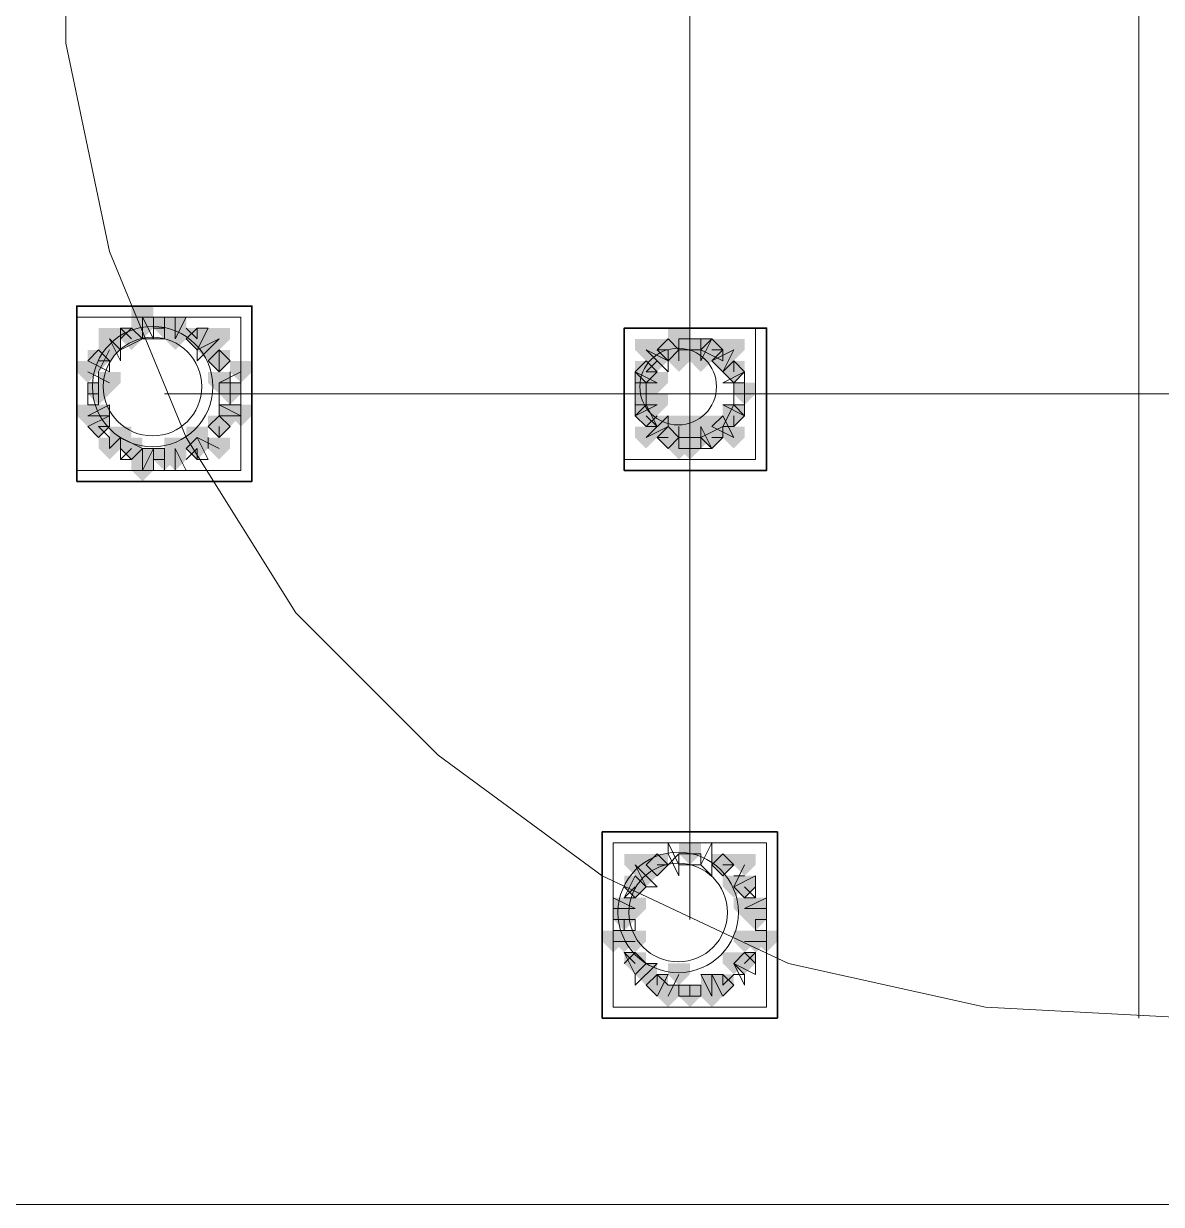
# Model space of a CAD drawing. Header units: millimetres. Extents: x 2315 to 4619, y 1334 to 1897.
# Drawn here: x 3759.81 to 3766.15, y 1534.67 to 1541.26 of the extents above; entities that cross this region are included whole.
import ezdxf

# ---------------------------------------------------------------- set-up
doc = ezdxf.new("R2010")
doc.units = ezdxf.units.MM
doc.linetypes.add('PDF_IMPORT', pattern=[1, 0.8, -0.2])
for name, color, linetype, true_color in [('PDF_10', 7, 'Continuous', 0x00b85c), ('PDF_AXIS', 7, 'Continuous', 0x00b85c), ('PDF_柱构件', 7, 'Continuous', 0x00b85c), ('PDF_转运站初步方案', 7, 'Continuous', 0x00b85c)]:
    doc.layers.add(name, color=color, linetype=linetype, true_color=true_color)
doc.layers.add('PDF_中心线层', color=1, linetype='Continuous')
doc.layers.add('PDF_粗实线层', color=7, linetype='Continuous')

msp = doc.modelspace()

# ---------------------------------------------------------------- hatches: boundary and pattern name
at = {"layer": 'PDF_10', "transparency": 33554559}
for points in [[(3760.5911, 1539.6195), (3760.53, 1539.6195), (3760.53, 1539.5584), (3760.5911, 1539.4974), (3760.6522, 1539.5584), (3760.6522, 1539.6195)], [(3760.5911, 1539.6195), (3760.53, 1539.6195), (3760.53, 1539.5584), (3760.5911, 1539.4974), (3760.6522, 1539.5584), (3760.6522, 1539.6195)], [(3760.5911, 1539.6195), (3760.53, 1539.6195), (3760.53, 1539.5584), (3760.5911, 1539.4974), (3760.6522, 1539.5584), (3760.6522, 1539.6195)], [(3760.4078, 1539.5584), (3760.3467, 1539.5584), (3760.3467, 1539.4974), (3760.4078, 1539.4363), (3760.4689, 1539.4974), (3760.4689, 1539.5584)], [(3760.4078, 1539.5584), (3760.3467, 1539.5584), (3760.3467, 1539.4974), (3760.4078, 1539.4363), (3760.4689, 1539.4974), (3760.4689, 1539.5584)], [(3760.7743, 1539.5584), (3760.7132, 1539.5584), (3760.7132, 1539.4974), (3760.7743, 1539.4363), (3760.8354, 1539.4974), (3760.8354, 1539.5584)], [(3760.7743, 1539.5584), (3760.7132, 1539.5584), (3760.7132, 1539.4974), (3760.7743, 1539.4363), (3760.8354, 1539.4974), (3760.8354, 1539.5584)], [(3763.4008, 1539.4974), (3763.3397, 1539.4974), (3763.3397, 1539.4363), (3763.4008, 1539.3752), (3763.4619, 1539.4363), (3763.4619, 1539.4974)], [(3763.4008, 1539.4974), (3763.3397, 1539.4974), (3763.3397, 1539.4363), (3763.4008, 1539.3752), (3763.4619, 1539.4363), (3763.4619, 1539.4974)], [(3763.523, 1539.4974), (3763.4619, 1539.4974), (3763.4619, 1539.4363), (3763.523, 1539.3752), (3763.584, 1539.4363), (3763.584, 1539.4974)], [(3763.523, 1539.4974), (3763.4619, 1539.4974), (3763.4619, 1539.4363), (3763.523, 1539.3752), (3763.584, 1539.4363), (3763.584, 1539.4974)], [(3763.6451, 1539.4974), (3763.584, 1539.4974), (3763.584, 1539.4363), (3763.6451, 1539.3752), (3763.7062, 1539.4363), (3763.7062, 1539.4974)], [(3763.6451, 1539.4974), (3763.584, 1539.4974), (3763.584, 1539.4363), (3763.6451, 1539.3752), (3763.7062, 1539.4363), (3763.7062, 1539.4974)], [(3760.2246, 1539.4363), (3760.1635, 1539.4363), (3760.1635, 1539.3752), (3760.2246, 1539.3141), (3760.2857, 1539.3752), (3760.2857, 1539.4363)], [(3760.2246, 1539.4363), (3760.1635, 1539.4363), (3760.1635, 1539.3752), (3760.2246, 1539.3141), (3760.2857, 1539.3752), (3760.2857, 1539.4363)], [(3760.8965, 1539.4363), (3760.8354, 1539.4363), (3760.8354, 1539.3752), (3760.8965, 1539.3141), (3760.9576, 1539.3752), (3760.9576, 1539.4363)], [(3760.8965, 1539.4363), (3760.8354, 1539.4363), (3760.8354, 1539.3752), (3760.8965, 1539.3141), (3760.9576, 1539.3752), (3760.9576, 1539.4363)], [(3760.8965, 1539.4363), (3760.8354, 1539.4363), (3760.8354, 1539.3752), (3760.8965, 1539.3141), (3760.9576, 1539.3752), (3760.9576, 1539.4363)], [(3763.2786, 1539.3752), (3763.2176, 1539.3752), (3763.2176, 1539.3141), (3763.2786, 1539.253), (3763.3397, 1539.3141), (3763.3397, 1539.3752)], [(3763.2786, 1539.3752), (3763.2176, 1539.3752), (3763.2176, 1539.3141), (3763.2786, 1539.253), (3763.3397, 1539.3141), (3763.3397, 1539.3752)], [(3763.7673, 1539.3752), (3763.7062, 1539.3752), (3763.7062, 1539.3141), (3763.7673, 1539.253), (3763.8284, 1539.3141), (3763.8284, 1539.3752)], [(3763.7673, 1539.3752), (3763.7062, 1539.3752), (3763.7062, 1539.3141), (3763.7673, 1539.253), (3763.8284, 1539.3141), (3763.8284, 1539.3752)], [(3763.7673, 1539.3752), (3763.7062, 1539.3752), (3763.7062, 1539.3141), (3763.7673, 1539.253), (3763.8284, 1539.3141), (3763.8284, 1539.3752)], [(3760.2246, 1539.253), (3760.1635, 1539.253), (3760.1635, 1539.192), (3760.2246, 1539.1309), (3760.2857, 1539.192), (3760.2857, 1539.253)], [(3760.2246, 1539.253), (3760.1635, 1539.253), (3760.1635, 1539.192), (3760.2246, 1539.1309), (3760.2857, 1539.192), (3760.2857, 1539.253)], [(3760.9576, 1539.253), (3760.8965, 1539.253), (3760.8965, 1539.192), (3760.9576, 1539.1309), (3761.0186, 1539.192), (3761.0186, 1539.253)], [(3760.9576, 1539.253), (3760.8965, 1539.253), (3760.8965, 1539.192), (3760.9576, 1539.1309), (3761.0186, 1539.192), (3761.0186, 1539.253)], [(3763.2786, 1539.253), (3763.2176, 1539.253), (3763.2176, 1539.192), (3763.2786, 1539.1309), (3763.3397, 1539.192), (3763.3397, 1539.253)], [(3763.2786, 1539.253), (3763.2176, 1539.253), (3763.2176, 1539.192), (3763.2786, 1539.1309), (3763.3397, 1539.192), (3763.3397, 1539.253)], [(3763.8284, 1539.253), (3763.7673, 1539.253), (3763.7673, 1539.192), (3763.8284, 1539.1309), (3763.8895, 1539.192), (3763.8895, 1539.253)], [(3763.8284, 1539.253), (3763.7673, 1539.253), (3763.7673, 1539.192), (3763.8284, 1539.1309), (3763.8895, 1539.192), (3763.8895, 1539.253)], [(3763.2786, 1539.1309), (3763.2176, 1539.1309), (3763.2176, 1539.0698), (3763.2786, 1539.0087), (3763.3397, 1539.0698), (3763.3397, 1539.1309)], [(3763.2786, 1539.1309), (3763.2176, 1539.1309), (3763.2176, 1539.0698), (3763.2786, 1539.0087), (3763.3397, 1539.0698), (3763.3397, 1539.1309)], [(3763.7673, 1539.1309), (3763.7062, 1539.1309), (3763.7062, 1539.0698), (3763.7673, 1539.0087), (3763.8284, 1539.0698), (3763.8284, 1539.1309)], [(3763.7673, 1539.1309), (3763.7062, 1539.1309), (3763.7062, 1539.0698), (3763.7673, 1539.0087), (3763.8284, 1539.0698), (3763.8284, 1539.1309)], [(3760.2246, 1539.0698), (3760.1635, 1539.0698), (3760.1635, 1539.0087), (3760.2246, 1538.9476), (3760.2857, 1539.0087), (3760.2857, 1539.0698)], [(3760.2246, 1539.0698), (3760.1635, 1539.0698), (3760.1635, 1539.0087), (3760.2246, 1538.9476), (3760.2857, 1539.0087), (3760.2857, 1539.0698)], [(3760.8965, 1539.0698), (3760.8354, 1539.0698), (3760.8354, 1539.0087), (3760.8965, 1538.9476), (3760.9576, 1539.0087), (3760.9576, 1539.0698)], [(3760.8965, 1539.0698), (3760.8354, 1539.0698), (3760.8354, 1539.0087), (3760.8965, 1538.9476), (3760.9576, 1539.0087), (3760.9576, 1539.0698)], [(3760.8965, 1539.0698), (3760.8354, 1539.0698), (3760.8354, 1539.0087), (3760.8965, 1538.9476), (3760.9576, 1539.0087), (3760.9576, 1539.0698)], [(3763.4008, 1539.0087), (3763.3397, 1539.0087), (3763.3397, 1538.9476), (3763.4008, 1538.8866), (3763.4619, 1538.9476), (3763.4619, 1539.0087)], [(3763.4008, 1539.0087), (3763.3397, 1539.0087), (3763.3397, 1538.9476), (3763.4008, 1538.8866), (3763.4619, 1538.9476), (3763.4619, 1539.0087)], [(3763.4008, 1539.0087), (3763.3397, 1539.0087), (3763.3397, 1538.9476), (3763.4008, 1538.8866), (3763.4619, 1538.9476), (3763.4619, 1539.0087)], [(3763.6451, 1539.0087), (3763.584, 1539.0087), (3763.584, 1538.9476), (3763.6451, 1538.8866), (3763.7062, 1538.9476), (3763.7062, 1539.0087)], [(3763.6451, 1539.0087), (3763.584, 1539.0087), (3763.584, 1538.9476), (3763.6451, 1538.8866), (3763.7062, 1538.9476), (3763.7062, 1539.0087)], [(3760.4078, 1538.9476), (3760.3467, 1538.9476), (3760.3467, 1538.8866), (3760.4078, 1538.8255), (3760.4689, 1538.8866), (3760.4689, 1538.9476)], [(3760.4078, 1538.9476), (3760.3467, 1538.9476), (3760.3467, 1538.8866), (3760.4078, 1538.8255), (3760.4689, 1538.8866), (3760.4689, 1538.9476)], [(3760.7743, 1538.9476), (3760.7132, 1538.9476), (3760.7132, 1538.8866), (3760.7743, 1538.8255), (3760.8354, 1538.8866), (3760.8354, 1538.9476)], [(3760.7743, 1538.9476), (3760.7132, 1538.9476), (3760.7132, 1538.8866), (3760.7743, 1538.8255), (3760.8354, 1538.8866), (3760.8354, 1538.9476)], [(3763.523, 1538.9476), (3763.4619, 1538.9476), (3763.4619, 1538.8866), (3763.523, 1538.8255), (3763.584, 1538.8866), (3763.584, 1538.9476)], [(3763.523, 1538.9476), (3763.4619, 1538.9476), (3763.4619, 1538.8866), (3763.523, 1538.8255), (3763.584, 1538.8866), (3763.584, 1538.9476)], [(3760.5911, 1538.8866), (3760.53, 1538.8866), (3760.53, 1538.8255), (3760.5911, 1538.7644), (3760.6522, 1538.8255), (3760.6522, 1538.8866)], [(3760.5911, 1538.8866), (3760.53, 1538.8866), (3760.53, 1538.8255), (3760.5911, 1538.7644), (3760.6522, 1538.8255), (3760.6522, 1538.8866)], [(3763.3397, 1536.6265), (3763.2786, 1536.6265), (3763.2786, 1536.5655), (3763.3397, 1536.5044), (3763.4008, 1536.5655), (3763.4008, 1536.6265)], [(3763.3397, 1536.6265), (3763.2786, 1536.6265), (3763.2786, 1536.5655), (3763.3397, 1536.5044), (3763.4008, 1536.5655), (3763.4008, 1536.6265)], [(3763.3397, 1536.6265), (3763.2786, 1536.6265), (3763.2786, 1536.5655), (3763.3397, 1536.5044), (3763.4008, 1536.5655), (3763.4008, 1536.6265)], [(3763.523, 1536.6876), (3763.4619, 1536.6876), (3763.4619, 1536.6265), (3763.523, 1536.5655), (3763.584, 1536.6265), (3763.584, 1536.6876)], [(3763.523, 1536.6876), (3763.4619, 1536.6876), (3763.4619, 1536.6265), (3763.523, 1536.5655), (3763.584, 1536.6265), (3763.584, 1536.6876)], [(3763.7062, 1536.6265), (3763.6451, 1536.6265), (3763.6451, 1536.5655), (3763.7062, 1536.5044), (3763.7673, 1536.5655), (3763.7673, 1536.6265)], [(3763.7062, 1536.6265), (3763.6451, 1536.6265), (3763.6451, 1536.5655), (3763.7062, 1536.5044), (3763.7673, 1536.5655), (3763.7673, 1536.6265)], [(3763.7062, 1536.6265), (3763.6451, 1536.6265), (3763.6451, 1536.5655), (3763.7062, 1536.5044), (3763.7673, 1536.5655), (3763.7673, 1536.6265)], [(3763.2176, 1536.5044), (3763.1565, 1536.5044), (3763.1565, 1536.4433), (3763.2176, 1536.3822), (3763.2786, 1536.4433), (3763.2786, 1536.5044)], [(3763.2176, 1536.5044), (3763.1565, 1536.5044), (3763.1565, 1536.4433), (3763.2176, 1536.3822), (3763.2786, 1536.4433), (3763.2786, 1536.5044)], [(3763.8284, 1536.5044), (3763.7673, 1536.5044), (3763.7673, 1536.4433), (3763.8284, 1536.3822), (3763.8895, 1536.4433), (3763.8895, 1536.5044)], [(3763.8284, 1536.5044), (3763.7673, 1536.5044), (3763.7673, 1536.4433), (3763.8284, 1536.3822), (3763.8895, 1536.4433), (3763.8895, 1536.5044)], [(3763.1565, 1536.3211), (3763.0954, 1536.3211), (3763.0954, 1536.2601), (3763.1565, 1536.199), (3763.2176, 1536.2601), (3763.2176, 1536.3211)], [(3763.1565, 1536.3211), (3763.0954, 1536.3211), (3763.0954, 1536.2601), (3763.1565, 1536.199), (3763.2176, 1536.2601), (3763.2176, 1536.3211)], [(3763.1565, 1536.3211), (3763.0954, 1536.3211), (3763.0954, 1536.2601), (3763.1565, 1536.199), (3763.2176, 1536.2601), (3763.2176, 1536.3211)], [(3763.8895, 1536.3211), (3763.8284, 1536.3211), (3763.8284, 1536.2601), (3763.8895, 1536.199), (3763.9505, 1536.2601), (3763.9505, 1536.3211)], [(3763.8895, 1536.3211), (3763.8284, 1536.3211), (3763.8284, 1536.2601), (3763.8895, 1536.199), (3763.9505, 1536.2601), (3763.9505, 1536.3211)], [(3763.2176, 1536.0768), (3763.1565, 1536.0768), (3763.1565, 1536.0157), (3763.2176, 1535.9547), (3763.2786, 1536.0157), (3763.2786, 1536.0768)], [(3763.2176, 1536.0768), (3763.1565, 1536.0768), (3763.1565, 1536.0157), (3763.2176, 1535.9547), (3763.2786, 1536.0157), (3763.2786, 1536.0768)], [(3763.8284, 1536.0768), (3763.7673, 1536.0768), (3763.7673, 1536.0157), (3763.8284, 1535.9547), (3763.8895, 1536.0157), (3763.8895, 1536.0768)], [(3763.8284, 1536.0768), (3763.7673, 1536.0768), (3763.7673, 1536.0157), (3763.8284, 1535.9547), (3763.8895, 1536.0157), (3763.8895, 1536.0768)], [(3763.3397, 1535.9547), (3763.2786, 1535.9547), (3763.2786, 1535.8936), (3763.3397, 1535.8325), (3763.4008, 1535.8936), (3763.4008, 1535.9547)], [(3763.3397, 1535.9547), (3763.2786, 1535.9547), (3763.2786, 1535.8936), (3763.3397, 1535.8325), (3763.4008, 1535.8936), (3763.4008, 1535.9547)], [(3763.7062, 1535.9547), (3763.6451, 1535.9547), (3763.6451, 1535.8936), (3763.7062, 1535.8325), (3763.7673, 1535.8936), (3763.7673, 1535.9547)], [(3763.7062, 1535.9547), (3763.6451, 1535.9547), (3763.6451, 1535.8936), (3763.7062, 1535.8325), (3763.7673, 1535.8936), (3763.7673, 1535.9547)], [(3763.523, 1535.8936), (3763.4619, 1535.8936), (3763.4619, 1535.8325), (3763.523, 1535.7714), (3763.584, 1535.8325), (3763.584, 1535.8936)], [(3763.523, 1535.8936), (3763.4619, 1535.8936), (3763.4619, 1535.8325), (3763.523, 1535.7714), (3763.584, 1535.8325), (3763.584, 1535.8936)]]:
    msp.add_hatch(color=6, dxfattribs=at).paths.add_polyline_path(points)
at = {"layer": 'PDF_柱构件', "transparency": 33554559}
for points in [[(3760.4689, 1539.6806), (3760.4078, 1539.6806), (3760.4078, 1539.6195), (3760.4689, 1539.5584), (3760.53, 1539.6195), (3760.53, 1539.6806)], [(3760.4689, 1539.6195), (3760.4078, 1539.6195), (3760.4078, 1539.5584), (3760.4689, 1539.4974), (3760.53, 1539.5584), (3760.53, 1539.6195)], [(3760.6522, 1539.6195), (3760.5911, 1539.6195), (3760.5911, 1539.5584), (3760.6522, 1539.4974), (3760.7132, 1539.5584), (3760.7132, 1539.6195)], [(3760.2857, 1539.5584), (3760.2246, 1539.5584), (3760.2246, 1539.4974), (3760.2857, 1539.4363), (3760.3467, 1539.4974), (3760.3467, 1539.5584)], [(3760.6522, 1539.5584), (3760.5911, 1539.5584), (3760.5911, 1539.4974), (3760.6522, 1539.4363), (3760.7132, 1539.4974), (3760.7132, 1539.5584)], [(3760.8965, 1539.5584), (3760.8354, 1539.5584), (3760.8354, 1539.4974), (3760.8965, 1539.4363), (3760.9576, 1539.4974), (3760.9576, 1539.5584)], [(3763.4619, 1539.5584), (3763.4008, 1539.5584), (3763.4008, 1539.4974), (3763.4619, 1539.4363), (3763.523, 1539.4974), (3763.523, 1539.5584)], [(3760.2857, 1539.4974), (3760.2246, 1539.4974), (3760.2246, 1539.4363), (3760.2857, 1539.3752), (3760.3467, 1539.4363), (3760.3467, 1539.4974)], [(3760.8354, 1539.4974), (3760.7743, 1539.4974), (3760.7743, 1539.4363), (3760.8354, 1539.3752), (3760.8965, 1539.4363), (3760.8965, 1539.4974)], [(3763.2786, 1539.4974), (3763.2176, 1539.4974), (3763.2176, 1539.4363), (3763.2786, 1539.3752), (3763.3397, 1539.4363), (3763.3397, 1539.4974)], [(3763.4619, 1539.4974), (3763.4008, 1539.4974), (3763.4008, 1539.4363), (3763.4619, 1539.3752), (3763.523, 1539.4363), (3763.523, 1539.4974)], [(3763.584, 1539.4974), (3763.523, 1539.4974), (3763.523, 1539.4363), (3763.584, 1539.3752), (3763.6451, 1539.4363), (3763.6451, 1539.4974)], [(3763.7673, 1539.4974), (3763.7062, 1539.4974), (3763.7062, 1539.4363), (3763.7673, 1539.3752), (3763.8284, 1539.4363), (3763.8284, 1539.4974)], [(3763.3397, 1539.4363), (3763.2786, 1539.4363), (3763.2786, 1539.3752), (3763.3397, 1539.3141), (3763.4008, 1539.3752), (3763.4008, 1539.4363)], [(3763.4619, 1539.4363), (3763.4008, 1539.4363), (3763.4008, 1539.3752), (3763.4619, 1539.3141), (3763.523, 1539.3752), (3763.523, 1539.4363)], [(3763.584, 1539.4363), (3763.523, 1539.4363), (3763.523, 1539.3752), (3763.584, 1539.3141), (3763.6451, 1539.3752), (3763.6451, 1539.4363)], [(3763.7062, 1539.4363), (3763.6451, 1539.4363), (3763.6451, 1539.3752), (3763.7062, 1539.3141), (3763.7673, 1539.3752), (3763.7673, 1539.4363)], [(3760.1635, 1539.3752), (3760.1024, 1539.3752), (3760.1024, 1539.3141), (3760.1635, 1539.253), (3760.2246, 1539.3141), (3760.2246, 1539.3752)], [(3761.0186, 1539.3752), (3760.9576, 1539.3752), (3760.9576, 1539.3141), (3761.0186, 1539.253), (3761.0797, 1539.3141), (3761.0797, 1539.3752)], [(3760.2857, 1539.3141), (3760.2246, 1539.3141), (3760.2246, 1539.253), (3760.2857, 1539.192), (3760.3467, 1539.253), (3760.3467, 1539.3141)], [(3760.8965, 1539.3141), (3760.8354, 1539.3141), (3760.8354, 1539.253), (3760.8965, 1539.192), (3760.9576, 1539.253), (3760.9576, 1539.3141)], [(3763.2786, 1539.3141), (3763.2176, 1539.3141), (3763.2176, 1539.253), (3763.2786, 1539.192), (3763.3397, 1539.253), (3763.3397, 1539.3141)], [(3763.3397, 1539.3141), (3763.2786, 1539.3141), (3763.2786, 1539.253), (3763.3397, 1539.192), (3763.4008, 1539.253), (3763.4008, 1539.3141)], [(3763.2786, 1539.192), (3763.2176, 1539.192), (3763.2176, 1539.1309), (3763.2786, 1539.0698), (3763.3397, 1539.1309), (3763.3397, 1539.192)], [(3763.3397, 1539.192), (3763.2786, 1539.192), (3763.2786, 1539.1309), (3763.3397, 1539.0698), (3763.4008, 1539.1309), (3763.4008, 1539.192)], [(3760.1635, 1539.1309), (3760.1024, 1539.1309), (3760.1024, 1539.0698), (3760.1635, 1539.0087), (3760.2246, 1539.0698), (3760.2246, 1539.1309)], [(3760.2246, 1539.1309), (3760.1635, 1539.1309), (3760.1635, 1539.0698), (3760.2246, 1539.0087), (3760.2857, 1539.0698), (3760.2857, 1539.1309)], [(3760.9576, 1539.1309), (3760.8965, 1539.1309), (3760.8965, 1539.0698), (3760.9576, 1539.0087), (3761.0186, 1539.0698), (3761.0186, 1539.1309)], [(3761.0186, 1539.1309), (3760.9576, 1539.1309), (3760.9576, 1539.0698), (3761.0186, 1539.0087), (3761.0797, 1539.0698), (3761.0797, 1539.1309)], [(3763.3397, 1539.0698), (3763.2786, 1539.0698), (3763.2786, 1539.0087), (3763.3397, 1538.9476), (3763.4008, 1539.0087), (3763.4008, 1539.0698)], [(3763.4619, 1539.0698), (3763.4008, 1539.0698), (3763.4008, 1539.0087), (3763.4619, 1538.9476), (3763.523, 1539.0087), (3763.523, 1539.0698)], [(3763.584, 1539.0698), (3763.523, 1539.0698), (3763.523, 1539.0087), (3763.584, 1538.9476), (3763.6451, 1539.0087), (3763.6451, 1539.0698)], [(3763.7062, 1539.0698), (3763.6451, 1539.0698), (3763.6451, 1539.0087), (3763.7062, 1538.9476), (3763.7673, 1539.0087), (3763.7673, 1539.0698)], [(3760.3467, 1539.0087), (3760.2857, 1539.0087), (3760.2857, 1538.9476), (3760.3467, 1538.8866), (3760.4078, 1538.9476), (3760.4078, 1539.0087)], [(3760.7743, 1539.0087), (3760.7132, 1539.0087), (3760.7132, 1538.9476), (3760.7743, 1538.8866), (3760.8354, 1538.9476), (3760.8354, 1539.0087)], [(3763.2786, 1539.0087), (3763.2176, 1539.0087), (3763.2176, 1538.9476), (3763.2786, 1538.8866), (3763.3397, 1538.9476), (3763.3397, 1539.0087)], [(3763.4619, 1539.0087), (3763.4008, 1539.0087), (3763.4008, 1538.9476), (3763.4619, 1538.8866), (3763.523, 1538.9476), (3763.523, 1539.0087)], [(3763.584, 1539.0087), (3763.523, 1539.0087), (3763.523, 1538.9476), (3763.584, 1538.8866), (3763.6451, 1538.9476), (3763.6451, 1539.0087)], [(3763.7673, 1539.0087), (3763.7062, 1539.0087), (3763.7062, 1538.9476), (3763.7673, 1538.8866), (3763.8284, 1538.9476), (3763.8284, 1539.0087)], [(3760.2857, 1538.9476), (3760.2246, 1538.9476), (3760.2246, 1538.8866), (3760.2857, 1538.8255), (3760.3467, 1538.8866), (3760.3467, 1538.9476)], [(3760.6522, 1538.9476), (3760.5911, 1538.9476), (3760.5911, 1538.8866), (3760.6522, 1538.8255), (3760.7132, 1538.8866), (3760.7132, 1538.9476)], [(3760.8965, 1538.9476), (3760.8354, 1538.9476), (3760.8354, 1538.8866), (3760.8965, 1538.8255), (3760.9576, 1538.8866), (3760.9576, 1538.9476)], [(3763.4619, 1538.9476), (3763.4008, 1538.9476), (3763.4008, 1538.8866), (3763.4619, 1538.8255), (3763.523, 1538.8866), (3763.523, 1538.9476)], [(3760.4689, 1538.8866), (3760.4078, 1538.8866), (3760.4078, 1538.8255), (3760.4689, 1538.7644), (3760.53, 1538.8255), (3760.53, 1538.8866)], [(3760.6522, 1538.8866), (3760.5911, 1538.8866), (3760.5911, 1538.8255), (3760.6522, 1538.7644), (3760.7132, 1538.8255), (3760.7132, 1538.8866)], [(3760.4689, 1538.8255), (3760.4078, 1538.8255), (3760.4078, 1538.7644), (3760.4689, 1538.7033), (3760.53, 1538.7644), (3760.53, 1538.8255)], [(3763.2176, 1536.6265), (3763.1565, 1536.6265), (3763.1565, 1536.5655), (3763.2176, 1536.5044), (3763.2786, 1536.5655), (3763.2786, 1536.6265)], [(3763.8284, 1536.6265), (3763.7673, 1536.6265), (3763.7673, 1536.5655), (3763.8284, 1536.5044), (3763.8895, 1536.5655), (3763.8895, 1536.6265)], [(3763.2786, 1536.5655), (3763.2176, 1536.5655), (3763.2176, 1536.5044), (3763.2786, 1536.4433), (3763.3397, 1536.5044), (3763.3397, 1536.5655)], [(3763.7673, 1536.5044), (3763.7062, 1536.5044), (3763.7062, 1536.4433), (3763.7673, 1536.3822), (3763.8284, 1536.4433), (3763.8284, 1536.5044)], [(3763.1565, 1536.3822), (3763.0954, 1536.3822), (3763.0954, 1536.3211), (3763.1565, 1536.2601), (3763.2176, 1536.3211), (3763.2176, 1536.3822)], [(3763.2176, 1536.3822), (3763.1565, 1536.3822), (3763.1565, 1536.3211), (3763.2176, 1536.2601), (3763.2786, 1536.3211), (3763.2786, 1536.3822)], [(3763.8284, 1536.3822), (3763.7673, 1536.3822), (3763.7673, 1536.3211), (3763.8284, 1536.2601), (3763.8895, 1536.3211), (3763.8895, 1536.3822)], [(3763.8895, 1536.3822), (3763.8284, 1536.3822), (3763.8284, 1536.3211), (3763.8895, 1536.2601), (3763.9505, 1536.3211), (3763.9505, 1536.3822)], [(3763.0954, 1536.199), (3763.0343, 1536.199), (3763.0343, 1536.1379), (3763.0954, 1536.0768), (3763.1565, 1536.1379), (3763.1565, 1536.199)], [(3763.1565, 1536.199), (3763.0954, 1536.199), (3763.0954, 1536.1379), (3763.1565, 1536.0768), (3763.2176, 1536.1379), (3763.2176, 1536.199)], [(3763.2176, 1536.199), (3763.1565, 1536.199), (3763.1565, 1536.1379), (3763.2176, 1536.0768), (3763.2786, 1536.1379), (3763.2786, 1536.199)], [(3763.8284, 1536.199), (3763.7673, 1536.199), (3763.7673, 1536.1379), (3763.8284, 1536.0768), (3763.8895, 1536.1379), (3763.8895, 1536.199)], [(3763.8895, 1536.199), (3763.8284, 1536.199), (3763.8284, 1536.1379), (3763.8895, 1536.0768), (3763.9505, 1536.1379), (3763.9505, 1536.199)], [(3763.9505, 1536.199), (3763.8895, 1536.199), (3763.8895, 1536.1379), (3763.9505, 1536.0768), (3764.0116, 1536.1379), (3764.0116, 1536.199)], [(3763.7673, 1536.0768), (3763.7062, 1536.0768), (3763.7062, 1536.0157), (3763.7673, 1535.9547), (3763.8284, 1536.0157), (3763.8284, 1536.0768)], [(3763.2786, 1536.0157), (3763.2176, 1536.0157), (3763.2176, 1535.9547), (3763.2786, 1535.8936), (3763.3397, 1535.9547), (3763.3397, 1536.0157)], [(3763.4619, 1536.0157), (3763.4008, 1536.0157), (3763.4008, 1535.9547), (3763.4619, 1535.8936), (3763.523, 1535.9547), (3763.523, 1536.0157)], [(3763.6451, 1535.9547), (3763.584, 1535.9547), (3763.584, 1535.8936), (3763.6451, 1535.8325), (3763.7062, 1535.8936), (3763.7062, 1535.9547)], [(3763.4008, 1535.8936), (3763.3397, 1535.8936), (3763.3397, 1535.8325), (3763.4008, 1535.7714), (3763.4619, 1535.8325), (3763.4619, 1535.8936)], [(3763.6451, 1535.8936), (3763.584, 1535.8936), (3763.584, 1535.8325), (3763.6451, 1535.7714), (3763.7062, 1535.8325), (3763.7062, 1535.8936)]]:
    msp.add_hatch(color=6, dxfattribs=at).paths.add_polyline_path(points)
at = {"layer": 'PDF_转运站初步方案', "transparency": 33554559}
for points in [[(3760.5911, 1539.6195), (3760.53, 1539.6195), (3760.53, 1539.5584), (3760.5911, 1539.4974), (3760.6522, 1539.5584), (3760.6522, 1539.6195)], [(3760.5911, 1539.6195), (3760.53, 1539.6195), (3760.53, 1539.5584), (3760.5911, 1539.4974), (3760.6522, 1539.5584), (3760.6522, 1539.6195)], [(3760.4078, 1539.5584), (3760.3467, 1539.5584), (3760.3467, 1539.4974), (3760.4078, 1539.4363), (3760.4689, 1539.4974), (3760.4689, 1539.5584)], [(3760.4078, 1539.5584), (3760.3467, 1539.5584), (3760.3467, 1539.4974), (3760.4078, 1539.4363), (3760.4689, 1539.4974), (3760.4689, 1539.5584)], [(3760.7743, 1539.5584), (3760.7132, 1539.5584), (3760.7132, 1539.4974), (3760.7743, 1539.4363), (3760.8354, 1539.4974), (3760.8354, 1539.5584)], [(3760.7743, 1539.5584), (3760.7132, 1539.5584), (3760.7132, 1539.4974), (3760.7743, 1539.4363), (3760.8354, 1539.4974), (3760.8354, 1539.5584)], [(3763.4008, 1539.4974), (3763.3397, 1539.4974), (3763.3397, 1539.4363), (3763.4008, 1539.3752), (3763.4619, 1539.4363), (3763.4619, 1539.4974)], [(3763.4008, 1539.4974), (3763.3397, 1539.4974), (3763.3397, 1539.4363), (3763.4008, 1539.3752), (3763.4619, 1539.4363), (3763.4619, 1539.4974)], [(3763.523, 1539.4974), (3763.4619, 1539.4974), (3763.4619, 1539.4363), (3763.523, 1539.3752), (3763.584, 1539.4363), (3763.584, 1539.4974)], [(3763.523, 1539.4974), (3763.4619, 1539.4974), (3763.4619, 1539.4363), (3763.523, 1539.3752), (3763.584, 1539.4363), (3763.584, 1539.4974)], [(3763.6451, 1539.4974), (3763.584, 1539.4974), (3763.584, 1539.4363), (3763.6451, 1539.3752), (3763.7062, 1539.4363), (3763.7062, 1539.4974)], [(3763.6451, 1539.4974), (3763.584, 1539.4974), (3763.584, 1539.4363), (3763.6451, 1539.3752), (3763.7062, 1539.4363), (3763.7062, 1539.4974)], [(3760.2246, 1539.4363), (3760.1635, 1539.4363), (3760.1635, 1539.3752), (3760.2246, 1539.3141), (3760.2857, 1539.3752), (3760.2857, 1539.4363)], [(3760.2246, 1539.4363), (3760.1635, 1539.4363), (3760.1635, 1539.3752), (3760.2246, 1539.3141), (3760.2857, 1539.3752), (3760.2857, 1539.4363)], [(3760.8965, 1539.4363), (3760.8354, 1539.4363), (3760.8354, 1539.3752), (3760.8965, 1539.3141), (3760.9576, 1539.3752), (3760.9576, 1539.4363)], [(3760.8965, 1539.4363), (3760.8354, 1539.4363), (3760.8354, 1539.3752), (3760.8965, 1539.3141), (3760.9576, 1539.3752), (3760.9576, 1539.4363)], [(3763.2786, 1539.3752), (3763.2176, 1539.3752), (3763.2176, 1539.3141), (3763.2786, 1539.253), (3763.3397, 1539.3141), (3763.3397, 1539.3752)], [(3763.2786, 1539.3752), (3763.2176, 1539.3752), (3763.2176, 1539.3141), (3763.2786, 1539.253), (3763.3397, 1539.3141), (3763.3397, 1539.3752)], [(3763.7673, 1539.3752), (3763.7062, 1539.3752), (3763.7062, 1539.3141), (3763.7673, 1539.253), (3763.8284, 1539.3141), (3763.8284, 1539.3752)], [(3763.7673, 1539.3752), (3763.7062, 1539.3752), (3763.7062, 1539.3141), (3763.7673, 1539.253), (3763.8284, 1539.3141), (3763.8284, 1539.3752)], [(3760.2246, 1539.253), (3760.1635, 1539.253), (3760.1635, 1539.192), (3760.2246, 1539.1309), (3760.2857, 1539.192), (3760.2857, 1539.253)], [(3760.2246, 1539.253), (3760.1635, 1539.253), (3760.1635, 1539.192), (3760.2246, 1539.1309), (3760.2857, 1539.192), (3760.2857, 1539.253)], [(3760.9576, 1539.253), (3760.8965, 1539.253), (3760.8965, 1539.192), (3760.9576, 1539.1309), (3761.0186, 1539.192), (3761.0186, 1539.253)], [(3760.9576, 1539.253), (3760.8965, 1539.253), (3760.8965, 1539.192), (3760.9576, 1539.1309), (3761.0186, 1539.192), (3761.0186, 1539.253)], [(3763.2786, 1539.253), (3763.2176, 1539.253), (3763.2176, 1539.192), (3763.2786, 1539.1309), (3763.3397, 1539.192), (3763.3397, 1539.253)], [(3763.2786, 1539.253), (3763.2176, 1539.253), (3763.2176, 1539.192), (3763.2786, 1539.1309), (3763.3397, 1539.192), (3763.3397, 1539.253)], [(3763.8284, 1539.253), (3763.7673, 1539.253), (3763.7673, 1539.192), (3763.8284, 1539.1309), (3763.8895, 1539.192), (3763.8895, 1539.253)], [(3763.8284, 1539.253), (3763.7673, 1539.253), (3763.7673, 1539.192), (3763.8284, 1539.1309), (3763.8895, 1539.192), (3763.8895, 1539.253)], [(3763.2786, 1539.1309), (3763.2176, 1539.1309), (3763.2176, 1539.0698), (3763.2786, 1539.0087), (3763.3397, 1539.0698), (3763.3397, 1539.1309)], [(3763.2786, 1539.1309), (3763.2176, 1539.1309), (3763.2176, 1539.0698), (3763.2786, 1539.0087), (3763.3397, 1539.0698), (3763.3397, 1539.1309)], [(3763.7673, 1539.1309), (3763.7062, 1539.1309), (3763.7062, 1539.0698), (3763.7673, 1539.0087), (3763.8284, 1539.0698), (3763.8284, 1539.1309)], [(3763.7673, 1539.1309), (3763.7062, 1539.1309), (3763.7062, 1539.0698), (3763.7673, 1539.0087), (3763.8284, 1539.0698), (3763.8284, 1539.1309)], [(3760.2246, 1539.0698), (3760.1635, 1539.0698), (3760.1635, 1539.0087), (3760.2246, 1538.9476), (3760.2857, 1539.0087), (3760.2857, 1539.0698)], [(3760.2246, 1539.0698), (3760.1635, 1539.0698), (3760.1635, 1539.0087), (3760.2246, 1538.9476), (3760.2857, 1539.0087), (3760.2857, 1539.0698)], [(3760.8965, 1539.0698), (3760.8354, 1539.0698), (3760.8354, 1539.0087), (3760.8965, 1538.9476), (3760.9576, 1539.0087), (3760.9576, 1539.0698)], [(3760.8965, 1539.0698), (3760.8354, 1539.0698), (3760.8354, 1539.0087), (3760.8965, 1538.9476), (3760.9576, 1539.0087), (3760.9576, 1539.0698)], [(3763.4008, 1539.0087), (3763.3397, 1539.0087), (3763.3397, 1538.9476), (3763.4008, 1538.8866), (3763.4619, 1538.9476), (3763.4619, 1539.0087)], [(3763.4008, 1539.0087), (3763.3397, 1539.0087), (3763.3397, 1538.9476), (3763.4008, 1538.8866), (3763.4619, 1538.9476), (3763.4619, 1539.0087)], [(3763.6451, 1539.0087), (3763.584, 1539.0087), (3763.584, 1538.9476), (3763.6451, 1538.8866), (3763.7062, 1538.9476), (3763.7062, 1539.0087)], [(3763.6451, 1539.0087), (3763.584, 1539.0087), (3763.584, 1538.9476), (3763.6451, 1538.8866), (3763.7062, 1538.9476), (3763.7062, 1539.0087)], [(3760.4078, 1538.9476), (3760.3467, 1538.9476), (3760.3467, 1538.8866), (3760.4078, 1538.8255), (3760.4689, 1538.8866), (3760.4689, 1538.9476)], [(3760.4078, 1538.9476), (3760.3467, 1538.9476), (3760.3467, 1538.8866), (3760.4078, 1538.8255), (3760.4689, 1538.8866), (3760.4689, 1538.9476)], [(3760.7743, 1538.9476), (3760.7132, 1538.9476), (3760.7132, 1538.8866), (3760.7743, 1538.8255), (3760.8354, 1538.8866), (3760.8354, 1538.9476)], [(3760.7743, 1538.9476), (3760.7132, 1538.9476), (3760.7132, 1538.8866), (3760.7743, 1538.8255), (3760.8354, 1538.8866), (3760.8354, 1538.9476)], [(3763.523, 1538.9476), (3763.4619, 1538.9476), (3763.4619, 1538.8866), (3763.523, 1538.8255), (3763.584, 1538.8866), (3763.584, 1538.9476)], [(3763.523, 1538.9476), (3763.4619, 1538.9476), (3763.4619, 1538.8866), (3763.523, 1538.8255), (3763.584, 1538.8866), (3763.584, 1538.9476)], [(3760.5911, 1538.8866), (3760.53, 1538.8866), (3760.53, 1538.8255), (3760.5911, 1538.7644), (3760.6522, 1538.8255), (3760.6522, 1538.8866)], [(3760.5911, 1538.8866), (3760.53, 1538.8866), (3760.53, 1538.8255), (3760.5911, 1538.7644), (3760.6522, 1538.8255), (3760.6522, 1538.8866)], [(3763.3397, 1536.6265), (3763.2786, 1536.6265), (3763.2786, 1536.5655), (3763.3397, 1536.5044), (3763.4008, 1536.5655), (3763.4008, 1536.6265)], [(3763.3397, 1536.6265), (3763.2786, 1536.6265), (3763.2786, 1536.5655), (3763.3397, 1536.5044), (3763.4008, 1536.5655), (3763.4008, 1536.6265)], [(3763.523, 1536.6876), (3763.4619, 1536.6876), (3763.4619, 1536.6265), (3763.523, 1536.5655), (3763.584, 1536.6265), (3763.584, 1536.6876)], [(3763.523, 1536.6876), (3763.4619, 1536.6876), (3763.4619, 1536.6265), (3763.523, 1536.5655), (3763.584, 1536.6265), (3763.584, 1536.6876)], [(3763.7062, 1536.6265), (3763.6451, 1536.6265), (3763.6451, 1536.5655), (3763.7062, 1536.5044), (3763.7673, 1536.5655), (3763.7673, 1536.6265)], [(3763.7062, 1536.6265), (3763.6451, 1536.6265), (3763.6451, 1536.5655), (3763.7062, 1536.5044), (3763.7673, 1536.5655), (3763.7673, 1536.6265)], [(3763.2176, 1536.5044), (3763.1565, 1536.5044), (3763.1565, 1536.4433), (3763.2176, 1536.3822), (3763.2786, 1536.4433), (3763.2786, 1536.5044)], [(3763.2176, 1536.5044), (3763.1565, 1536.5044), (3763.1565, 1536.4433), (3763.2176, 1536.3822), (3763.2786, 1536.4433), (3763.2786, 1536.5044)], [(3763.8284, 1536.5044), (3763.7673, 1536.5044), (3763.7673, 1536.4433), (3763.8284, 1536.3822), (3763.8895, 1536.4433), (3763.8895, 1536.5044)], [(3763.8284, 1536.5044), (3763.7673, 1536.5044), (3763.7673, 1536.4433), (3763.8284, 1536.3822), (3763.8895, 1536.4433), (3763.8895, 1536.5044)], [(3763.1565, 1536.3211), (3763.0954, 1536.3211), (3763.0954, 1536.2601), (3763.1565, 1536.199), (3763.2176, 1536.2601), (3763.2176, 1536.3211)], [(3763.1565, 1536.3211), (3763.0954, 1536.3211), (3763.0954, 1536.2601), (3763.1565, 1536.199), (3763.2176, 1536.2601), (3763.2176, 1536.3211)], [(3763.8895, 1536.3211), (3763.8284, 1536.3211), (3763.8284, 1536.2601), (3763.8895, 1536.199), (3763.9505, 1536.2601), (3763.9505, 1536.3211)], [(3763.8895, 1536.3211), (3763.8284, 1536.3211), (3763.8284, 1536.2601), (3763.8895, 1536.199), (3763.9505, 1536.2601), (3763.9505, 1536.3211)], [(3763.2176, 1536.0768), (3763.1565, 1536.0768), (3763.1565, 1536.0157), (3763.2176, 1535.9547), (3763.2786, 1536.0157), (3763.2786, 1536.0768)], [(3763.2176, 1536.0768), (3763.1565, 1536.0768), (3763.1565, 1536.0157), (3763.2176, 1535.9547), (3763.2786, 1536.0157), (3763.2786, 1536.0768)], [(3763.8284, 1536.0768), (3763.7673, 1536.0768), (3763.7673, 1536.0157), (3763.8284, 1535.9547), (3763.8895, 1536.0157), (3763.8895, 1536.0768)], [(3763.8284, 1536.0768), (3763.7673, 1536.0768), (3763.7673, 1536.0157), (3763.8284, 1535.9547), (3763.8895, 1536.0157), (3763.8895, 1536.0768)], [(3763.3397, 1535.9547), (3763.2786, 1535.9547), (3763.2786, 1535.8936), (3763.3397, 1535.8325), (3763.4008, 1535.8936), (3763.4008, 1535.9547)], [(3763.3397, 1535.9547), (3763.2786, 1535.9547), (3763.2786, 1535.8936), (3763.3397, 1535.8325), (3763.4008, 1535.8936), (3763.4008, 1535.9547)], [(3763.7062, 1535.9547), (3763.6451, 1535.9547), (3763.6451, 1535.8936), (3763.7062, 1535.8325), (3763.7673, 1535.8936), (3763.7673, 1535.9547)], [(3763.7062, 1535.9547), (3763.6451, 1535.9547), (3763.6451, 1535.8936), (3763.7062, 1535.8325), (3763.7673, 1535.8936), (3763.7673, 1535.9547)], [(3763.523, 1535.8936), (3763.4619, 1535.8936), (3763.4619, 1535.8325), (3763.523, 1535.7714), (3763.584, 1535.8325), (3763.584, 1535.8936)], [(3763.523, 1535.8936), (3763.4619, 1535.8936), (3763.4619, 1535.8325), (3763.523, 1535.7714), (3763.584, 1535.8325), (3763.584, 1535.8936)]]:
    msp.add_hatch(color=6, dxfattribs=at).paths.add_polyline_path(points)

# ---------------------------------------------------------------- linework, layer by layer
at = {"layer": 'PDF_10', "color": 6, "lineweight": 18}
for points in [[(3760.4078, 1539.5584), (3760.3467, 1539.4974)], [(3760.4078, 1539.4974), (3760.3467, 1539.5584)], [(3760.5911, 1539.5584), (3760.53, 1539.5584)], [(3760.7743, 1539.5584), (3760.7743, 1539.4974), (3760.7132, 1539.5584)], [(3763.523, 1539.4363), (3763.523, 1539.4974)], [(3760.2857, 1539.4363), (3760.2246, 1539.3141)], [(3760.8965, 1539.3141), (3760.8965, 1539.4363)], [(3763.4008, 1539.3752), (3763.4008, 1539.4363), (3763.3397, 1539.4363)], [(3763.584, 1539.4363), (3763.4619, 1539.4363)], [(3763.6451, 1539.3752), (3763.7062, 1539.4363), (3763.6451, 1539.4363)], [(3760.2857, 1539.3752), (3760.2246, 1539.3752)], [(3763.3397, 1539.3752), (3763.2786, 1539.3141), (3763.3397, 1539.3141)], [(3763.7673, 1539.3141), (3763.7673, 1539.3752)], [(3760.2246, 1539.192), (3760.1635, 1539.192)], [(3760.2246, 1539.253), (3760.2246, 1539.1309)], [(3760.8965, 1539.192), (3760.9576, 1539.192)], [(3760.9576, 1539.1309), (3760.9576, 1539.253)], [(3763.2786, 1539.192), (3763.2176, 1539.192)], [(3763.2786, 1539.253), (3763.2786, 1539.1309)], [(3763.7673, 1539.192), (3763.8284, 1539.192)], [(3763.8284, 1539.1309), (3763.8284, 1539.253)], [(3763.2786, 1539.0698), (3763.3397, 1539.0087)], [(3763.3397, 1539.0698), (3763.2786, 1539.0087)], [(3763.7673, 1539.0087), (3763.7673, 1539.0698), (3763.7673, 1539.0087)], [(3760.2857, 1539.0087), (3760.2246, 1539.0087), (3760.2857, 1538.9476)], [(3760.8965, 1538.9476), (3760.8965, 1539.0087)], [(3763.3397, 1538.9476), (3763.4008, 1538.9476)], [(3763.523, 1538.9476), (3763.523, 1538.8866)], [(3763.7062, 1538.9476), (3763.6451, 1538.9476), (3763.7062, 1538.9476)], [(3760.3467, 1538.8866), (3760.4078, 1538.8255)], [(3760.4078, 1538.8866), (3760.3467, 1538.8255)], [(3760.7132, 1538.8255), (3760.7743, 1538.8866), (3760.7743, 1538.8255)], [(3763.4619, 1538.8866), (3763.584, 1538.8866)], [(3760.53, 1538.8255), (3760.5911, 1538.8255), (3760.5911, 1538.7644)], [(3763.4619, 1536.6265), (3763.584, 1536.6265)], [(3763.523, 1536.5655), (3763.523, 1536.6265)], [(3763.3397, 1536.5655), (3763.4008, 1536.5655)], [(3763.7062, 1536.5655), (3763.7673, 1536.5655)], [(3763.1565, 1536.3822), (3763.2176, 1536.4433)], [(3763.2176, 1536.3822), (3763.1565, 1536.4433)], [(3763.8284, 1536.4433), (3763.8895, 1536.3822)], [(3763.8284, 1536.3822), (3763.8895, 1536.4433)], [(3763.1565, 1536.199), (3763.1565, 1536.2601)], [(3763.9505, 1536.2601), (3763.8895, 1536.2601), (3763.8895, 1536.199)], [(3763.2176, 1536.0157), (3763.1565, 1536.0768)], [(3763.2176, 1536.0768), (3763.1565, 1536.0157)], [(3763.8895, 1536.0768), (3763.8284, 1536.0157)], [(3763.8284, 1536.0768), (3763.8895, 1536.0157)], [(3763.4008, 1535.8936), (3763.3397, 1535.9547), (3763.3397, 1535.8936)], [(3763.7673, 1535.9547), (3763.7062, 1535.8936), (3763.7062, 1535.9547)], [(3763.523, 1535.8936), (3763.523, 1535.8325)], [(3763.584, 1535.8325), (3763.4619, 1535.8325)]]:
    msp.add_lwpolyline(points, dxfattribs=at)
at = {"layer": 'PDF_AXIS', "color": 6, "lineweight": 18}
for points in [[(3760.1024, 1538.7644), (3760.1024, 1539.6195), (3761.0186, 1539.6195), (3761.0186, 1538.7644)], [(3763.1565, 1538.8255), (3763.1565, 1539.5584), (3763.8895, 1539.5584), (3763.8895, 1538.8255)], [(3763.9505, 1535.7714), (3763.9505, 1536.6876), (3763.0954, 1536.6876), (3763.0954, 1535.7714)]]:
    msp.add_lwpolyline(points, close=True, dxfattribs=at)
at = {"layer": 'PDF_中心线层', "color": 5, "linetype": 'PDF_IMPORT', "lineweight": 18, "ltscale": 14.048656}
msp.add_lwpolyline([(3703.0527, 1534.672), (3773.0516, 1534.672), (3773.0516, 1561.6698), (3703.0527, 1561.6698), (3703.0527, 1534.672)], dxfattribs=at)
at = {"layer": 'PDF_中心线层', "color": 6, "lineweight": 18}
msp.add_lwpolyline([(3766.0273, 1535.7103), (3766.0273, 1547.6822)], close=True, dxfattribs=at)
for points in [[(3763.523, 1547.1325), (3763.523, 1536.2601)], [(3760.0413, 1541.6352), (3760.0413, 1541.1466), (3760.2857, 1539.986), (3760.7132, 1538.9476), (3761.324, 1537.9703), (3762.1181, 1537.1763), (3763.0343, 1536.5044), (3764.0727, 1536.0157), (3765.1722, 1535.7714), (3766.3327, 1535.7103), (3767.4322, 1535.8325), (3768.5316, 1536.2601), (3769.0813, 1536.5655)], [(3760.5911, 1539.192), (3771.4635, 1539.192)]]:
    msp.add_lwpolyline(points, dxfattribs=at)
at = {"layer": 'PDF_柱构件', "color": 6, "lineweight": 18}
for points in [[(3760.4689, 1539.6195), (3760.53, 1539.4974), (3760.4689, 1539.4974)], [(3760.5911, 1539.4974), (3760.53, 1539.4974), (3760.53, 1539.6195), (3760.5911, 1539.6195)], [(3760.7132, 1539.6195), (3760.6522, 1539.4974), (3760.6522, 1539.6195)], [(3760.4689, 1539.4974), (3760.3467, 1539.4363), (3760.3467, 1539.5584), (3760.4078, 1539.5584)], [(3760.7743, 1539.4363), (3760.7132, 1539.4974), (3760.7743, 1539.5584), (3760.8354, 1539.5584)], [(3760.2857, 1539.4974), (3760.3467, 1539.4363), (3760.3467, 1539.3752)], [(3760.8965, 1539.4974), (3760.7743, 1539.3752), (3760.7743, 1539.4363)], [(3763.4619, 1539.4363), (3763.4008, 1539.3752), (3763.3397, 1539.4363), (3763.4008, 1539.4974)], [(3763.4619, 1539.4974), (3763.4619, 1539.3752)], [(3763.584, 1539.4363), (3763.4619, 1539.4363), (3763.4619, 1539.4974), (3763.584, 1539.4974)], [(3763.6451, 1539.4974), (3763.584, 1539.3752), (3763.584, 1539.4974)], [(3763.7062, 1539.3752), (3763.584, 1539.4363), (3763.6451, 1539.4974), (3763.7062, 1539.4363)], [(3760.2857, 1539.3752), (3760.2857, 1539.3141), (3760.1635, 1539.3752), (3760.2246, 1539.4363)], [(3760.8965, 1539.3141), (3760.8354, 1539.3752), (3760.8965, 1539.4363), (3760.9576, 1539.3752)], [(3763.2786, 1539.4363), (3763.4008, 1539.3752), (3763.4008, 1539.3141)], [(3763.7673, 1539.4363), (3763.7062, 1539.3141), (3763.6451, 1539.3752)], [(3763.3397, 1539.3141), (3763.2786, 1539.253), (3763.2176, 1539.3141), (3763.2786, 1539.3752)], [(3763.7673, 1539.253), (3763.7062, 1539.3141), (3763.7673, 1539.3752), (3763.8284, 1539.3141)], [(3760.1635, 1539.3141), (3760.2857, 1539.253)], [(3761.0186, 1539.3141), (3760.8965, 1539.253)], [(3763.2176, 1539.3141), (3763.3397, 1539.253), (3763.2176, 1539.253)], [(3760.2246, 1539.253), (3760.2246, 1539.1309), (3760.1635, 1539.1309), (3760.1635, 1539.253)], [(3760.8965, 1539.1309), (3760.8965, 1539.253), (3761.0186, 1539.253), (3761.0186, 1539.1309)], [(3763.2786, 1539.253), (3763.2786, 1539.1309), (3763.2176, 1539.1309), (3763.2176, 1539.253)], [(3763.7673, 1539.1309), (3763.7673, 1539.253), (3763.8284, 1539.253), (3763.8284, 1539.1309)], [(3760.1635, 1539.0698), (3760.2857, 1539.1309), (3760.2857, 1539.0698)], [(3761.0186, 1539.0698), (3760.8965, 1539.0698), (3760.8965, 1539.1309)], [(3763.2176, 1539.1309), (3763.3397, 1539.1309), (3763.2176, 1539.0698)], [(3763.2786, 1539.1309), (3763.3397, 1539.0087), (3763.2786, 1539.0087), (3763.2176, 1539.0698)], [(3763.8284, 1539.0698), (3763.7062, 1539.1309), (3763.7673, 1539.1309), (3763.8284, 1539.1309)], [(3763.7062, 1539.0087), (3763.7673, 1539.1309), (3763.8284, 1539.0698), (3763.7673, 1539.0087)], [(3760.2857, 1539.0698), (3760.2857, 1539.0087), (3760.2246, 1538.9476), (3760.1635, 1539.0087)], [(3760.8354, 1539.0087), (3760.8965, 1539.0698), (3760.9576, 1539.0087), (3760.8965, 1538.9476)], [(3763.2786, 1538.9476), (3763.4008, 1539.0698), (3763.4008, 1539.0087)], [(3763.7673, 1538.9476), (3763.6451, 1539.0087), (3763.7062, 1539.0698)], [(3763.4008, 1539.0087), (3763.4619, 1538.9476), (3763.4008, 1538.8866), (3763.3397, 1538.9476)], [(3763.4619, 1538.8866), (3763.4619, 1539.0087)], [(3763.584, 1538.8866), (3763.584, 1539.0087), (3763.6451, 1538.8866)], [(3763.584, 1538.9476), (3763.7062, 1539.0087), (3763.7062, 1538.9476), (3763.6451, 1538.8866)], [(3760.2857, 1538.8866), (3760.3467, 1538.9476)], [(3760.3467, 1538.9476), (3760.4689, 1538.8866), (3760.4078, 1538.8255), (3760.3467, 1538.8255)], [(3760.7132, 1538.8866), (3760.7743, 1538.9476), (3760.8354, 1538.8255), (3760.7743, 1538.8255)], [(3760.8965, 1538.8866), (3760.7743, 1538.9476)], [(3763.4619, 1538.9476), (3763.584, 1538.9476), (3763.584, 1538.8866), (3763.4619, 1538.8866)], [(3760.4689, 1538.7644), (3760.4689, 1538.8866), (3760.53, 1538.8866)], [(3760.53, 1538.8866), (3760.5911, 1538.8866), (3760.5911, 1538.7644), (3760.53, 1538.7644)], [(3760.6522, 1538.7644), (3760.6522, 1538.8866), (3760.7132, 1538.7644)], [(3763.3397, 1536.5044), (3763.4008, 1536.5655), (3763.3397, 1536.6265), (3763.2786, 1536.5655)], [(3763.4008, 1536.6265), (3763.4619, 1536.5044), (3763.4619, 1536.5655), (3763.4008, 1536.6876)], [(3763.4619, 1536.5655), (3763.584, 1536.5655), (3763.584, 1536.6265), (3763.4619, 1536.6265)], [(3763.6451, 1536.6876), (3763.584, 1536.5655), (3763.6451, 1536.5044), (3763.6451, 1536.6265)], [(3763.6451, 1536.5655), (3763.7062, 1536.5044), (3763.7673, 1536.5655), (3763.7062, 1536.6265)], [(3763.2176, 1536.5655), (3763.2786, 1536.4433), (3763.3397, 1536.4433)], [(3763.8284, 1536.5655), (3763.7673, 1536.4433)], [(3763.2176, 1536.3822), (3763.2786, 1536.4433), (3763.2176, 1536.5044), (3763.1565, 1536.3822)], [(3763.7673, 1536.4433), (3763.8284, 1536.3822), (3763.8895, 1536.3822), (3763.8895, 1536.5044)], [(3763.0954, 1536.3211), (3763.2176, 1536.3211), (3763.0954, 1536.3822)], [(3763.9505, 1536.3822), (3763.8284, 1536.3211), (3763.9505, 1536.3211)], [(3763.2176, 1536.199), (3763.2176, 1536.2601), (3763.0954, 1536.2601), (3763.0954, 1536.199)], [(3763.8895, 1536.2601), (3763.8895, 1536.199), (3763.9505, 1536.199), (3763.9505, 1536.2601)], [(3763.0954, 1536.1379), (3763.2176, 1536.1379)], [(3763.9505, 1536.1379), (3763.8284, 1536.1379)], [(3763.2786, 1536.0157), (3763.2176, 1536.0768), (3763.1565, 1536.0768), (3763.2176, 1535.9547)], [(3763.8284, 1536.0768), (3763.7673, 1536.0157), (3763.8895, 1535.9547), (3763.8895, 1536.0768)], [(3763.2176, 1535.8936), (3763.3397, 1536.0157), (3763.2786, 1536.0157), (3763.2176, 1535.9547)], [(3763.4008, 1535.9547), (3763.3397, 1535.9547), (3763.2786, 1535.8936), (3763.3397, 1535.8325)], [(3763.4008, 1535.8325), (3763.4619, 1535.9547)], [(3763.6451, 1535.8325), (3763.6451, 1535.9547), (3763.584, 1535.9547)], [(3763.7062, 1535.9547), (3763.6451, 1535.9547), (3763.7062, 1535.8325), (3763.7673, 1535.8936)], [(3763.584, 1535.8936), (3763.4619, 1535.8936), (3763.4619, 1535.8325), (3763.584, 1535.8325)]]:
    msp.add_lwpolyline(points, close=True, dxfattribs=at)
for points in [[(3760.2246, 1539.3141), (3760.2246, 1539.253)], [(3760.9576, 1539.253), (3760.9576, 1539.3141)], [(3763.7673, 1539.253), (3763.8284, 1539.253), (3763.7673, 1539.253), (3763.7062, 1539.253), (3763.8284, 1539.3141), (3763.8284, 1539.253)], [(3763.7673, 1539.1309), (3763.8284, 1539.1309)], [(3760.2857, 1538.9476), (3760.2857, 1538.8866)], [(3760.8354, 1538.8866), (3760.8354, 1538.9476)], [(3763.4008, 1536.5655), (3763.4619, 1536.6265)], [(3763.6451, 1536.6265), (3763.6451, 1536.5655)], [(3763.7673, 1536.5044), (3763.8284, 1536.5044)], [(3763.8284, 1535.9547), (3763.7673, 1536.0157), (3763.8284, 1535.8936), (3763.8284, 1535.9547), (3763.7673, 1535.9547)], [(3763.4619, 1535.8936), (3763.4008, 1535.8936)]]:
    msp.add_lwpolyline(points, dxfattribs=at)
at = {"layer": 'PDF_粗实线层', "color": 6, "lineweight": 35}
for points in [[(3760.1024, 1538.7033), (3760.1024, 1539.6806), (3761.0797, 1539.6806), (3761.0797, 1538.7033)], [(3763.1565, 1538.7644), (3763.9505, 1538.7644), (3763.9505, 1539.5584), (3763.1565, 1539.5584)], [(3764.0116, 1535.7103), (3764.0116, 1536.7487), (3763.0343, 1536.7487), (3763.0343, 1535.7103)]]:
    msp.add_lwpolyline(points, close=True, dxfattribs=at)
at = {"layer": 'PDF_转运站初步方案', "color": 6, "lineweight": 18}
for centre, radius in [((3760.5255, 1539.2318), 0.3359), ((3760.5255, 1539.2318), 0.2749), ((3763.4575, 1539.2318), 0.2138), ((3763.4575, 1539.2318), 0.2138), ((3763.4575, 1536.2997), 0.3359), ((3763.4575, 1536.2997), 0.2749)]:
    msp.add_circle(centre, radius, dxfattribs=at)

doc.saveas('drawing.dxf')
